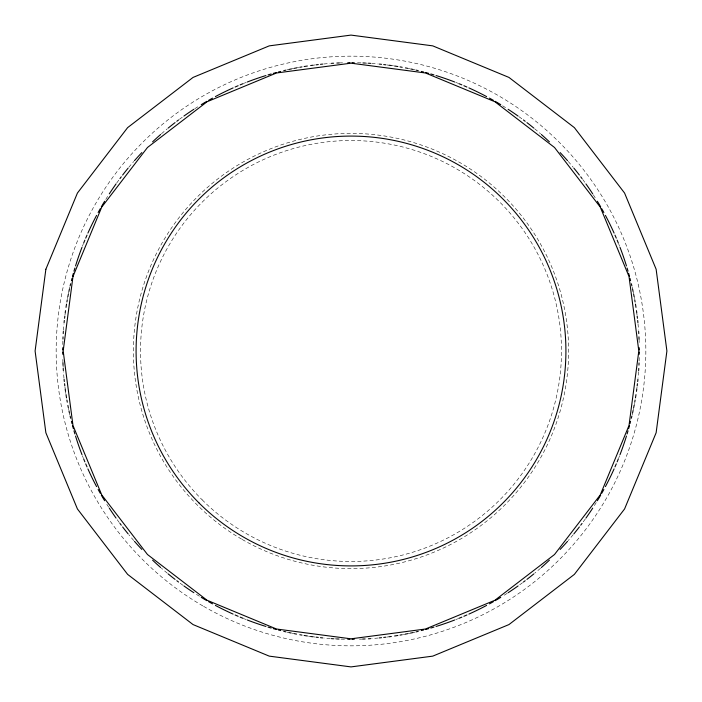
<?xml version="1.0" encoding="UTF-8"?>
<svg xmlns="http://www.w3.org/2000/svg" width="702" height="702" viewBox="0 0 702 702"><rect width="100%" height="100%" fill="white"/><g stroke="black" fill="none" stroke-linecap="round" stroke-linejoin="round"><path stroke-width="0.53" stroke-dasharray="3.51 2.63" d="M639.224 357.502A288.303 288.303 0 0 1 639.048 362.952M638.557 371.691A288.303 288.303 0 0 1 638.004 378.246M637.039 386.995A288.303 288.303 0 0 1 636.758 389.18M634.52 403.29A288.303 288.303 0 0 1 634.108 405.44M633.687 407.59A288.303 288.303 0 0 1 633.028 410.81M632.563 412.943A288.303 288.303 0 0 1 632.09 415.075M619.612 455.712A288.303 288.303 0 0 1 618.804 457.757M596.217 502.606A288.303 288.303 0 0 1 593.304 507.213M585.293 518.997A288.303 288.303 0 0 1 582.704 522.551M573.218 534.678A288.303 288.303 0 0 1 568.243 540.531M540.531 568.243A288.303 288.303 0 0 1 534.678 573.218M522.551 582.704A288.303 288.303 0 0 1 518.997 585.293M507.213 593.304A288.303 288.303 0 0 1 502.606 596.217M457.757 618.804A288.303 288.303 0 0 1 455.712 619.612M415.075 632.09A288.303 288.303 0 0 1 412.943 632.563M410.81 633.028A288.303 288.303 0 0 1 407.59 633.687M405.44 634.108A288.303 288.303 0 0 1 403.29 634.52M389.18 636.758A288.303 288.303 0 0 1 386.995 637.039M378.246 638.004A288.303 288.303 0 0 1 371.691 638.557M362.952 639.048A288.303 288.303 0 0 1 357.502 639.224M344.498 639.224A288.303 288.303 0 0 1 339.048 639.048M336.872 638.952A288.303 288.303 0 0 1 334.687 638.838M330.309 638.557A288.303 288.303 0 0 1 323.754 638.004M315.005 637.039A288.303 288.303 0 0 1 312.82 636.758M310.644 636.46A288.303 288.303 0 0 1 308.468 636.144M294.41 633.687A288.303 288.303 0 0 1 292.26 633.248M289.057 632.563A288.303 288.303 0 0 1 286.925 632.09M246.288 619.612A288.303 288.303 0 0 1 244.243 618.804M199.394 596.217A288.303 288.303 0 0 1 194.787 593.304M183.003 585.293A288.303 288.303 0 0 1 179.449 582.704M167.322 573.218A288.303 288.303 0 0 1 161.469 568.243M133.757 540.531A288.303 288.303 0 0 1 128.782 534.678M119.296 522.551A288.303 288.303 0 0 1 116.707 518.997M108.696 507.213A288.303 288.303 0 0 1 105.783 502.606M83.196 457.757A288.303 288.303 0 0 1 82.388 455.712M69.91 415.075A288.303 288.303 0 0 1 69.437 412.943M68.752 409.74A288.303 288.303 0 0 1 68.313 407.59M65.856 393.532A288.303 288.303 0 0 1 65.54 391.356M65.242 389.18A288.303 288.303 0 0 1 64.961 386.995M63.996 378.246A288.303 288.303 0 0 1 63.443 371.691M63.162 367.313A288.303 288.303 0 0 1 63.048 365.128M62.952 362.952A288.303 288.303 0 0 1 62.776 357.502M62.776 344.498A288.303 288.303 0 0 1 62.952 339.048M63.443 330.309A288.303 288.303 0 0 1 63.996 323.754M64.961 315.005A288.303 288.303 0 0 1 65.242 312.82M67.48 298.71A288.303 288.303 0 0 1 67.892 296.56M68.313 294.41A288.303 288.303 0 0 1 68.971 291.19M69.437 289.057A288.303 288.303 0 0 1 69.91 286.925M82.388 246.288A288.303 288.303 0 0 1 83.196 244.243M105.783 199.394A288.303 288.303 0 0 1 108.696 194.787M116.707 183.003A288.303 288.303 0 0 1 119.296 179.449M128.782 167.322A288.303 288.303 0 0 1 133.757 161.469M161.469 133.757A288.303 288.303 0 0 1 167.322 128.782M179.449 119.296A288.303 288.303 0 0 1 183.003 116.707M194.787 108.696A288.303 288.303 0 0 1 199.394 105.783M244.243 83.196A288.303 288.303 0 0 1 246.288 82.388M286.925 69.91A288.303 288.303 0 0 1 289.057 69.437M291.19 68.971A288.303 288.303 0 0 1 294.41 68.313M296.56 67.892A288.303 288.303 0 0 1 298.71 67.48M312.82 65.242A288.303 288.303 0 0 1 315.005 64.961M323.754 63.996A288.303 288.303 0 0 1 330.309 63.443M339.048 62.952A288.303 288.303 0 0 1 344.498 62.776M357.502 62.776A288.303 288.303 0 0 1 362.952 62.952M365.128 63.048A288.303 288.303 0 0 1 367.313 63.162M371.691 63.443A288.303 288.303 0 0 1 378.246 63.996M386.995 64.961A288.303 288.303 0 0 1 389.18 65.242M391.356 65.54A288.303 288.303 0 0 1 393.532 65.856M407.59 68.313A288.303 288.303 0 0 1 409.74 68.752M412.943 69.437A288.303 288.303 0 0 1 415.075 69.91M455.712 82.388A288.303 288.303 0 0 1 457.757 83.196M502.606 105.783A288.303 288.303 0 0 1 507.213 108.696M518.997 116.707A288.303 288.303 0 0 1 522.551 119.296M534.678 128.782A288.303 288.303 0 0 1 540.531 133.757M568.243 161.469A288.303 288.303 0 0 1 573.218 167.322M582.704 179.449A288.303 288.303 0 0 1 585.293 183.003M593.304 194.787A288.303 288.303 0 0 1 596.217 199.394M618.804 244.243A288.303 288.303 0 0 1 619.612 246.288M632.09 286.925A288.303 288.303 0 0 1 632.563 289.057M633.028 291.19A288.303 288.303 0 0 1 633.687 294.41M634.108 296.56A288.303 288.303 0 0 1 634.52 298.71M636.758 312.82A288.303 288.303 0 0 1 637.039 315.005M638.004 323.754A288.303 288.303 0 0 1 638.557 330.309M639.048 339.048A288.303 288.303 0 0 1 639.224 344.498M202.167 499.833A210.477 210.477 0 0 0 554.308 405.475A210.477 210.477 0 0 0 296.525 147.692A210.477 210.477 0 0 0 202.167 499.833M203.58 606.335A294.84 294.84 0 0 0 645.84 351A294.84 294.84 0 0 0 203.58 95.665A294.84 294.84 0 0 0 203.58 606.335M242.19 539.461A217.62 217.62 0 0 0 568.62 351A217.62 217.62 0 0 0 242.19 162.539A217.62 217.62 0 0 0 242.19 539.461"/><path stroke-width="1.05" d="M639.294 352.079A288.303 288.303 0 0 1 639.276 354.247M639.048 362.952A288.303 288.303 0 0 1 638.952 365.128M638.776 368.41A288.303 288.303 0 0 1 638.636 370.595M637.899 379.343A288.303 288.303 0 0 1 637.679 381.528M637.434 383.713A288.303 288.303 0 0 1 637.179 385.898M636.758 389.18A288.303 288.303 0 0 1 636.46 391.356M635.977 394.621A288.303 288.303 0 0 1 635.459 397.876M635.099 400.043A288.303 288.303 0 0 1 634.713 402.202M634.108 405.44A288.303 288.303 0 0 1 633.687 407.59M633.028 410.81A288.303 288.303 0 0 1 632.563 412.943M631.844 416.137A288.303 288.303 0 0 1 631.344 418.26M630.563 421.419A288.303 288.303 0 0 1 630.027 423.525M629.475 425.614A288.303 288.303 0 0 1 628.615 428.746M628.027 430.835A288.303 288.303 0 0 1 627.105 433.968M626.465 436.056A288.303 288.303 0 0 1 620.006 454.685M618.392 458.783A288.303 288.303 0 0 1 617.146 461.837M616.286 463.864A288.303 288.303 0 0 1 614.978 466.891M614.092 468.901A288.303 288.303 0 0 1 605.414 486.609M603.86 489.478A288.303 288.303 0 0 1 601.746 493.269M600.675 495.147A288.303 288.303 0 0 1 597.358 500.745M592.716 508.134A288.303 288.303 0 0 1 585.933 518.102M582.046 523.438A288.303 288.303 0 0 1 580.721 525.193M579.387 526.939A288.303 288.303 0 0 1 573.911 533.827M567.523 541.356A288.303 288.303 0 0 1 560.152 549.42M549.42 560.152A288.303 288.303 0 0 1 541.356 567.523M533.827 573.911A288.303 288.303 0 0 1 526.939 579.387M525.193 580.721A288.303 288.303 0 0 1 523.438 582.046M518.102 585.933A288.303 288.303 0 0 1 508.134 592.716M500.745 597.358A288.303 288.303 0 0 1 495.147 600.675M493.269 601.746A288.303 288.303 0 0 1 489.478 603.86M486.609 605.414A288.303 288.303 0 0 1 468.901 614.092M466.891 614.978A288.303 288.303 0 0 1 463.864 616.286M461.837 617.146A288.303 288.303 0 0 1 458.783 618.392M454.685 620.006A288.303 288.303 0 0 1 436.056 626.465M433.968 627.105A288.303 288.303 0 0 1 430.835 628.027M428.746 628.615A288.303 288.303 0 0 1 425.614 629.475M423.525 630.027A288.303 288.303 0 0 1 421.419 630.563M418.26 631.344A288.303 288.303 0 0 1 416.137 631.844M412.943 632.563A288.303 288.303 0 0 1 410.81 633.028M407.59 633.687A288.303 288.303 0 0 1 405.44 634.108M402.202 634.713A288.303 288.303 0 0 1 400.043 635.099M397.876 635.459A288.303 288.303 0 0 1 394.621 635.977M391.356 636.46A288.303 288.303 0 0 1 389.18 636.758M385.898 637.179A288.303 288.303 0 0 1 383.713 637.434M381.528 637.679A288.303 288.303 0 0 1 379.343 637.899M370.595 638.636A288.303 288.303 0 0 1 368.41 638.776M365.128 638.952A288.303 288.303 0 0 1 362.952 639.048M354.247 639.276A288.303 288.303 0 0 1 352.079 639.294M349.921 639.294A288.303 288.303 0 0 1 347.753 639.276M339.048 639.048A288.303 288.303 0 0 1 336.872 638.952M333.59 638.776A288.303 288.303 0 0 1 331.405 638.636M322.657 637.899A288.303 288.303 0 0 1 320.472 637.679M318.287 637.434A288.303 288.303 0 0 1 316.102 637.179M312.82 636.758A288.303 288.303 0 0 1 310.644 636.46M307.379 635.977A288.303 288.303 0 0 1 304.124 635.459M301.957 635.099A288.303 288.303 0 0 1 299.798 634.713M296.56 634.108A288.303 288.303 0 0 1 294.41 633.687M291.19 633.028A288.303 288.303 0 0 1 289.057 632.563M285.863 631.844A288.303 288.303 0 0 1 283.74 631.344M280.581 630.563A288.303 288.303 0 0 1 278.475 630.027M276.386 629.475A288.303 288.303 0 0 1 273.253 628.615M271.165 628.027A288.303 288.303 0 0 1 268.032 627.105M265.944 626.465A288.303 288.303 0 0 1 247.315 620.006M243.217 618.392A288.303 288.303 0 0 1 240.163 617.146M238.136 616.286A288.303 288.303 0 0 1 235.109 614.978M233.099 614.092A288.303 288.303 0 0 1 215.391 605.414M212.522 603.86A288.303 288.303 0 0 1 208.731 601.746M206.853 600.675A288.303 288.303 0 0 1 201.255 597.358M193.866 592.716A288.303 288.303 0 0 1 183.898 585.933M178.562 582.046A288.303 288.303 0 0 1 176.807 580.721M175.061 579.387A288.303 288.303 0 0 1 168.173 573.911M160.644 567.523A288.303 288.303 0 0 1 152.58 560.152M141.848 549.42A288.303 288.303 0 0 1 134.477 541.356M128.089 533.827A288.303 288.303 0 0 1 122.613 526.939M121.279 525.193A288.303 288.303 0 0 1 119.954 523.438M116.067 518.102A288.303 288.303 0 0 1 109.284 508.134M104.642 500.745A288.303 288.303 0 0 1 101.325 495.147M100.254 493.269A288.303 288.303 0 0 1 98.14 489.478M96.586 486.609A288.303 288.303 0 0 1 87.908 468.901M87.022 466.891A288.303 288.303 0 0 1 85.714 463.864M84.854 461.837A288.303 288.303 0 0 1 83.608 458.783M81.994 454.685A288.303 288.303 0 0 1 75.535 436.056M74.895 433.968A288.303 288.303 0 0 1 73.973 430.835M73.385 428.746A288.303 288.303 0 0 1 72.525 425.614M71.973 423.525A288.303 288.303 0 0 1 71.437 421.419M70.656 418.26A288.303 288.303 0 0 1 70.156 416.137M69.437 412.943A288.303 288.303 0 0 1 68.971 410.81M68.313 407.59A288.303 288.303 0 0 1 67.892 405.44M67.287 402.202A288.303 288.303 0 0 1 66.901 400.043M66.541 397.876A288.303 288.303 0 0 1 66.023 394.621M65.54 391.356A288.303 288.303 0 0 1 65.242 389.18M64.821 385.898A288.303 288.303 0 0 1 64.566 383.713M64.321 381.528A288.303 288.303 0 0 1 64.101 379.343M63.364 370.595A288.303 288.303 0 0 1 63.224 368.41M63.048 365.128A288.303 288.303 0 0 1 62.952 362.952M62.724 354.247A288.303 288.303 0 0 1 62.706 352.079M62.706 349.921A288.303 288.303 0 0 1 62.724 347.753M62.952 339.048A288.303 288.303 0 0 1 63.048 336.872M63.224 333.59A288.303 288.303 0 0 1 63.364 331.405M64.101 322.657A288.303 288.303 0 0 1 64.321 320.472M64.566 318.287A288.303 288.303 0 0 1 64.821 316.102M65.242 312.82A288.303 288.303 0 0 1 65.54 310.644M66.023 307.379A288.303 288.303 0 0 1 66.541 304.124M66.901 301.957A288.303 288.303 0 0 1 67.287 299.798M67.892 296.56A288.303 288.303 0 0 1 68.313 294.41M68.971 291.19A288.303 288.303 0 0 1 69.437 289.057M70.156 285.863A288.303 288.303 0 0 1 70.656 283.74M71.437 280.581A288.303 288.303 0 0 1 71.973 278.475M72.525 276.386A288.303 288.303 0 0 1 73.385 273.253M73.973 271.165A288.303 288.303 0 0 1 74.895 268.032M75.535 265.944A288.303 288.303 0 0 1 81.994 247.315M83.608 243.217A288.303 288.303 0 0 1 84.854 240.163M85.714 238.136A288.303 288.303 0 0 1 87.022 235.109M87.908 233.099A288.303 288.303 0 0 1 96.586 215.391M98.14 212.522A288.303 288.303 0 0 1 100.254 208.731M101.325 206.853A288.303 288.303 0 0 1 104.642 201.255M109.284 193.866A288.303 288.303 0 0 1 116.067 183.898M119.954 178.562A288.303 288.303 0 0 1 121.279 176.807M122.613 175.061A288.303 288.303 0 0 1 128.089 168.173M134.477 160.644A288.303 288.303 0 0 1 141.848 152.58M152.58 141.848A288.303 288.303 0 0 1 160.644 134.477M168.173 128.089A288.303 288.303 0 0 1 175.061 122.613M176.807 121.279A288.303 288.303 0 0 1 178.562 119.954M183.898 116.067A288.303 288.303 0 0 1 193.866 109.284M201.255 104.642A288.303 288.303 0 0 1 206.853 101.325M208.731 100.254A288.303 288.303 0 0 1 212.522 98.14M215.391 96.586A288.303 288.303 0 0 1 233.099 87.908M235.109 87.022A288.303 288.303 0 0 1 238.136 85.714M240.163 84.854A288.303 288.303 0 0 1 243.217 83.608M247.315 81.994A288.303 288.303 0 0 1 265.944 75.535M268.032 74.895A288.303 288.303 0 0 1 271.165 73.973M273.253 73.385A288.303 288.303 0 0 1 276.386 72.525M278.475 71.973A288.303 288.303 0 0 1 280.581 71.437M283.74 70.656A288.303 288.303 0 0 1 285.863 70.156M289.057 69.437A288.303 288.303 0 0 1 291.19 68.971M294.41 68.313A288.303 288.303 0 0 1 296.56 67.892M299.798 67.287A288.303 288.303 0 0 1 301.957 66.901M304.124 66.541A288.303 288.303 0 0 1 307.379 66.023M310.644 65.54A288.303 288.303 0 0 1 312.82 65.242M316.102 64.821A288.303 288.303 0 0 1 318.287 64.566M320.472 64.321A288.303 288.303 0 0 1 322.657 64.101M331.405 63.364A288.303 288.303 0 0 1 333.59 63.224M336.872 63.048A288.303 288.303 0 0 1 339.048 62.952M347.753 62.724A288.303 288.303 0 0 1 349.921 62.706M352.079 62.706A288.303 288.303 0 0 1 354.247 62.724M362.952 62.952A288.303 288.303 0 0 1 365.128 63.048M368.41 63.224A288.303 288.303 0 0 1 370.595 63.364M379.343 64.101A288.303 288.303 0 0 1 381.528 64.321M383.713 64.566A288.303 288.303 0 0 1 385.898 64.821M389.18 65.242A288.303 288.303 0 0 1 391.356 65.54M394.621 66.023A288.303 288.303 0 0 1 397.876 66.541M400.043 66.901A288.303 288.303 0 0 1 402.202 67.287M405.44 67.892A288.303 288.303 0 0 1 407.59 68.313M410.81 68.971A288.303 288.303 0 0 1 412.943 69.437M416.137 70.156A288.303 288.303 0 0 1 418.26 70.656M421.419 71.437A288.303 288.303 0 0 1 423.525 71.973M425.614 72.525A288.303 288.303 0 0 1 428.746 73.385M430.835 73.973A288.303 288.303 0 0 1 433.968 74.895M436.056 75.535A288.303 288.303 0 0 1 454.685 81.994M458.783 83.608A288.303 288.303 0 0 1 461.837 84.854M463.864 85.714A288.303 288.303 0 0 1 466.891 87.022M468.901 87.908A288.303 288.303 0 0 1 486.609 96.586M489.478 98.14A288.303 288.303 0 0 1 493.269 100.254M495.147 101.325A288.303 288.303 0 0 1 500.745 104.642M508.134 109.284A288.303 288.303 0 0 1 518.102 116.067M523.438 119.954A288.303 288.303 0 0 1 525.193 121.279M526.939 122.613A288.303 288.303 0 0 1 533.827 128.089M541.356 134.477A288.303 288.303 0 0 1 549.42 141.848M560.152 152.58A288.303 288.303 0 0 1 567.523 160.644M573.911 168.173A288.303 288.303 0 0 1 579.387 175.061M580.721 176.807A288.303 288.303 0 0 1 582.046 178.562M585.933 183.898A288.303 288.303 0 0 1 592.716 193.866M597.358 201.255A288.303 288.303 0 0 1 600.675 206.853M601.746 208.731A288.303 288.303 0 0 1 603.86 212.522M605.414 215.391A288.303 288.303 0 0 1 614.092 233.099M614.978 235.109A288.303 288.303 0 0 1 616.286 238.136M617.146 240.163A288.303 288.303 0 0 1 618.392 243.217M620.006 247.315A288.303 288.303 0 0 1 626.465 265.944M627.105 268.032A288.303 288.303 0 0 1 628.027 271.165M628.615 273.253A288.303 288.303 0 0 1 629.475 276.386M630.027 278.475A288.303 288.303 0 0 1 630.563 280.581M631.344 283.74A288.303 288.303 0 0 1 631.844 285.863M632.563 289.057A288.303 288.303 0 0 1 633.028 291.19M633.687 294.41A288.303 288.303 0 0 1 634.108 296.56M634.713 299.798A288.303 288.303 0 0 1 635.099 301.957M635.459 304.124A288.303 288.303 0 0 1 635.977 307.379M636.46 310.644A288.303 288.303 0 0 1 636.758 312.82M637.179 316.102A288.303 288.303 0 0 1 637.434 318.287M637.679 320.472A288.303 288.303 0 0 1 637.899 322.657M638.636 331.405A288.303 288.303 0 0 1 638.776 333.59M638.952 336.872A288.303 288.303 0 0 1 639.048 339.048M639.276 347.753A288.303 288.303 0 0 1 639.294 349.921M45.867 269.243L35.1 351L45.867 432.757L77.422 508.95L127.624 574.376L193.05 624.578L269.243 656.133L351 666.9L432.757 656.133L508.95 624.578L574.376 574.376L624.578 508.95L656.133 432.757L666.9 351L656.133 269.243L624.578 193.05L574.376 127.624L508.95 77.422L432.757 45.867L351 35.1L269.243 45.867L193.05 77.422L127.624 127.624L77.422 193.05L45.867 269.243M72.99 276.509L63.18 351L72.99 425.491L101.737 494.91L147.481 554.519L207.09 600.263L276.509 629.01L351 638.82L425.491 629.01L494.91 600.263L554.519 554.519L600.263 494.91L629.01 425.491L638.82 351L629.01 276.509L600.263 207.09L554.519 147.481L494.91 101.737L425.491 72.99L351 63.18L276.509 72.99L207.09 101.737L147.481 147.481L101.737 207.09L72.99 276.509M199.035 502.965A214.917 214.917 0 0 0 558.59 406.625A214.917 214.917 0 0 0 295.375 143.41A214.917 214.917 0 0 0 199.035 502.965"/></g></svg>
